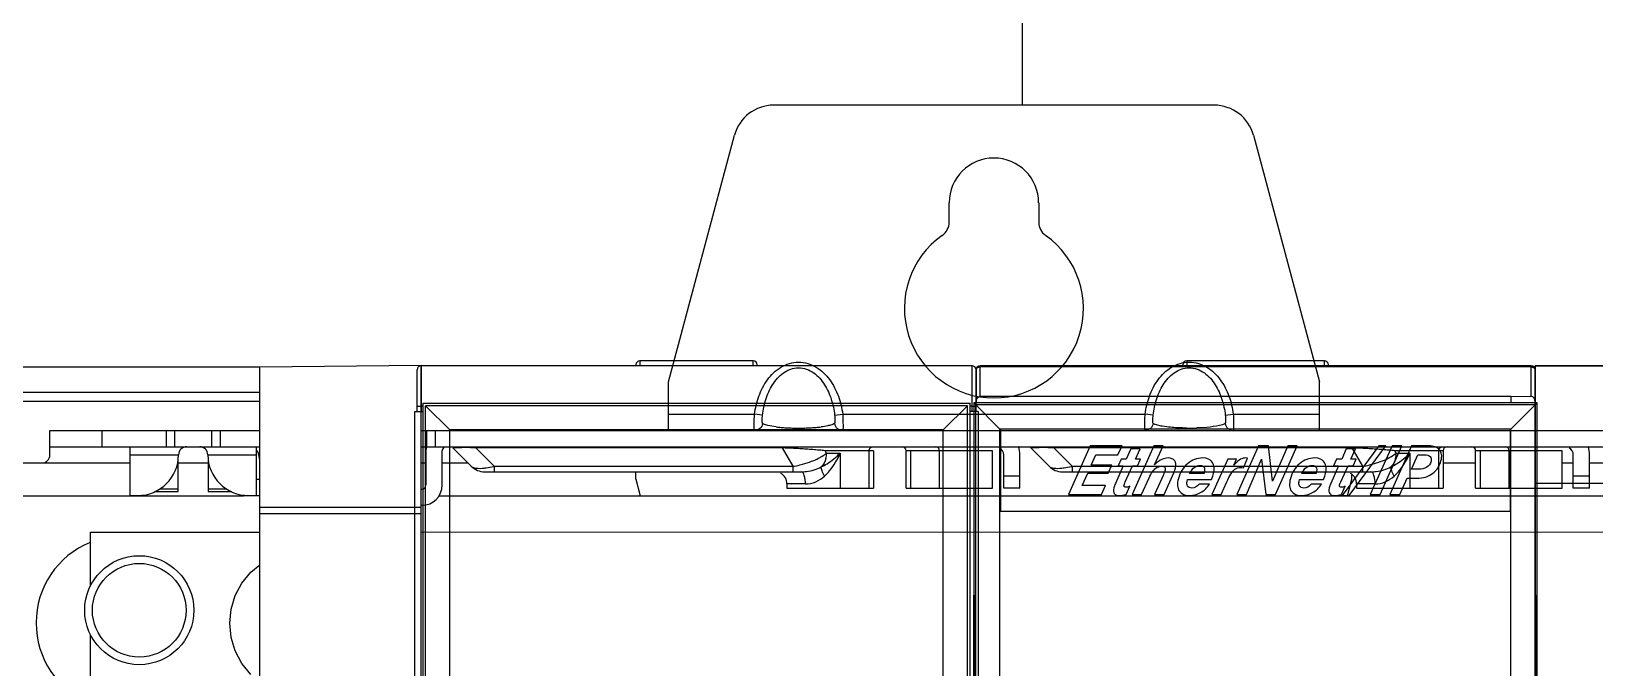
# Model space of a CAD drawing. Header units: millimetres. Extents: x 30557 to 235556, y -116603 to -73383.
# Drawn here: x 123739.2 to 123854.7, y -74703.1 to -74656 of the extents above; entities that cross this region are included whole.
import ezdxf

# ---------------------------------------------------------------- set-up
doc = ezdxf.new("R2010")
doc.units = ezdxf.units.MM
doc.layers.add('DRAW', color=7, linetype='Continuous')

# ---------------------------------------------------------------- blocks, each defined once
blk = doc.blocks.new('1756-PA72')
at = {"linetype": 'Continuous'}
for p, q in [((8266.704, 5720.751), (8170.691, 5720.751)), ((8266.704, 5718.651), (8266.704, 5720.751)), ((8183.306, 5719.201), (8266.704, 5719.201)), ((8183.232, 5718.651), (8266.704, 5718.651)), ((8266.704, 5582.66), (8266.704, 5718.651))]:
    blk.add_line(p, q, dxfattribs=at)
blk = doc.blocks.new('1756-L7-Z')
at = {"color": 7, "linetype": 'Continuous'}
for p, q in [((-0.245, 141.884), (-0.245, 144.45)), ((33.932, 144.699), (0.003, 144.699)), ((0.004, 144.699), (0.004, 141.884)), ((13.231, 144.749), (13.231, 144.699)), ((13.48, 144.998), (13.48, 144.699)), ((20.455, 144.998), (13.48, 144.998)), ((20.455, 144.699), (20.455, 144.998)), ((20.705, 144.699), (20.705, 144.749)), ((33.931, 144.699), (33.931, 141.884)), ((34.18, 141.884), (34.18, 144.45)), ((-0.371, 110.495), (-0.371, 141.884)), ((-0.371, 141.884), (0.127, 141.884)), ((0.127, 142.208), (0.004, 142.208)), ((0.127, 110.495), (0.127, 142.383)), ((0.127, 142.383), (33.809, 142.383)), ((0.276, 110.495), (0.276, 142.233)), ((1.771, 140.738), (0.276, 142.233)), ((33.659, 142.233), (0.276, 142.233)), ((32.164, 140.738), (33.659, 142.233)), ((33.659, 110.495), (33.659, 142.233)), ((33.809, 110.495), (33.809, 142.383)), ((33.931, 142.208), (33.809, 142.208)), ((34.307, 141.884), (33.809, 141.884)), ((34.307, 141.884), (34.307, 110.495)), ((1.771, 110.993), (1.771, 140.738)), ((32.164, 140.738), (1.771, 140.738)), ((32.164, 110.993), (32.164, 140.738))]:
    blk.add_line(p, q, dxfattribs=at)
for centre, start, end in [((0.004, 144.45), 90.2499, 180), ((13.48, 144.749), 90, 179.99957), ((20.455, 144.749), 0.00043, 90), ((33.931, 144.45), 0, 89.7501)]:
    blk.add_arc(centre, 0.249, start, end, dxfattribs=at)
for points, knots in [([(-0.245, 142.195), (-0.245, 142.197), (-0.235, 142.198), (-0.224, 142.201), (-0.2, 142.203), (-0.156, 142.205), (-0.086, 142.207), (-0.028, 142.208), (0.004, 142.208)], [0, 0, 0, 0, 0.02158, 0.078927, 0.171094, 0.295091, 0.619018, 1, 1, 1, 1]), ([(33.931, 142.208), (33.963, 142.208), (34.021, 142.207), (34.091, 142.205), (34.135, 142.203), (34.159, 142.201), (34.171, 142.198), (34.18, 142.197), (34.18, 142.195)], [0, 0, 0, 0, 0.380935, 0.704883, 0.828882, 0.921052, 0.978407, 1, 1, 1, 1])]:
    blk.add_open_spline(points, degree=3, knots=knots, dxfattribs=at)
blk = doc.blocks.new('1756-EN2TR-Z')
at = {"color": 7, "linetype": 'Continuous'}
for p, q in [((0.02, 144.484), (0.02, 142.436)), ((34.206, 144.733), (0.269, 144.733)), ((12.752, 144.783), (12.752, 144.733)), ((21.474, 145.032), (13.001, 145.032)), ((21.723, 144.733), (21.723, 144.783)), ((34.455, 142.436), (34.455, 144.484)), ((32.962, 142.828), (0.269, 142.828)), ((32.962, 142.828), (34.206, 142.85)), ((32.962, 142.828), (32.962, 142.436)), ((-0.115, 142.436), (-0.115, 110.511)), ((1.495, 140.826), (-0.115, 142.436)), ((34.57, 142.436), (-0.115, 142.436)), ((0, 110.503), (0, 142.321)), ((34.455, 142.321), (0, 142.321)), ((32.96, 140.826), (34.57, 142.436)), ((34.455, 0), (34.455, 142.321)), ((34.57, 110.424), (34.57, 142.436)), ((1.495, 110.477), (1.495, 140.826)), ((32.96, 140.826), (1.495, 140.826)), ((1.528, 140.826), (1.528, 135.762)), ((32.927, 135.762), (32.927, 140.826)), ((32.96, 110.424), (32.96, 140.826)), ((7.054, 139.789), (5.721, 136.799)), ((9.011, 139.789), (7.054, 139.789)), ((8.762, 139.237), (9.011, 139.789)), ((10.974, 139.789), (9.637, 136.799)), ((11.549, 139.789), (10.974, 139.789)), ((11.019, 138.628), (11.549, 139.789)), ((17.416, 139.789), (16.085, 136.799)), ((18.027, 139.789), (17.416, 139.789)), ((18.285, 137.617), (18.027, 139.789)), ((19.217, 139.789), (18.285, 137.617)), ((18.472, 136.799), (19.801, 139.789)), ((19.801, 139.789), (19.217, 139.789)), ((24.818, 139.789), (22.572, 136.736)), ((23.009, 136.736), (25.254, 139.789)), ((25.64, 139.789), (24.303, 136.799)), ((25.254, 139.789), (24.818, 139.789)), ((24.91, 136.799), (26.247, 139.789)), ((26.848, 139.789), (25.513, 136.799)), ((26.247, 139.789), (25.64, 139.789)), ((27.893, 139.789), (26.848, 139.789)), ((7.121, 138.608), (7.4, 139.237)), ((7.4, 139.237), (8.762, 139.237)), ((8.961, 138.981), (8.774, 138.563)), ((9.274, 138.981), (8.961, 138.981)), ((9.558, 139.603), (9.274, 138.981)), ((10.125, 139.603), (9.558, 139.603)), ((9.84, 138.981), (10.125, 139.603)), ((10.157, 138.981), (9.84, 138.981)), ((9.972, 138.563), (10.157, 138.981)), ((15.521, 138.981), (14.54, 136.799)), ((16.061, 138.981), (15.521, 138.981)), ((15.889, 138.608), (16.061, 138.981)), ((16.485, 138.443), (16.732, 139.04)), ((16.732, 139.04), (16.636, 139.046)), ((16.67, 136.799), (17.604, 138.969)), ((17.604, 138.969), (17.863, 136.799)), ((22.226, 138.981), (22.039, 138.563)), ((22.539, 138.981), (22.226, 138.981)), ((22.823, 139.603), (22.539, 138.981)), ((23.389, 139.603), (22.823, 139.603)), ((23.105, 138.981), (23.389, 139.603)), ((23.422, 138.981), (23.105, 138.981)), ((23.237, 138.563), (23.422, 138.981)), ((26.831, 138.354), (27.224, 139.237)), ((27.224, 139.237), (27.611, 139.237)), ((6.563, 137.351), (6.899, 138.113)), ((6.899, 138.113), (8.154, 138.113)), ((8.38, 138.608), (7.121, 138.608)), ((8.154, 138.113), (8.38, 138.608)), ((9.085, 138.563), (8.601, 137.477)), ((8.774, 138.563), (9.085, 138.563)), ((9.216, 137.568), (9.667, 138.563)), ((9.667, 138.563), (9.972, 138.563)), ((10.218, 136.799), (10.676, 137.82)), ((11.557, 138.007), (11.02, 136.799)), ((11.604, 136.799), (12.202, 138.135)), ((13.015, 137.607), (13.052, 137.717)), ((13.052, 137.717), (14.518, 137.717)), ((14.075, 138.094), (13.176, 138.094)), ((19.915, 137.607), (19.952, 137.717)), ((19.952, 137.717), (21.418, 137.717)), ((20.975, 138.094), (20.076, 138.094)), ((22.349, 138.563), (21.866, 137.477)), ((22.039, 138.563), (22.349, 138.563)), ((22.481, 137.568), (22.932, 138.563)), ((22.932, 138.563), (23.237, 138.563)), ((26.128, 136.799), (26.579, 137.802)), ((26.579, 137.802), (27.174, 137.802)), ((27.247, 138.354), (26.831, 138.354)), ((5.721, 136.799), (7.755, 136.799)), ((7.995, 137.351), (6.563, 137.351)), ((7.755, 136.799), (7.995, 137.351)), ((9.258, 136.799), (9.484, 137.303)), ((9.637, 136.799), (10.218, 136.799)), ((11.02, 136.799), (11.604, 136.799)), ((14.39, 137.43), (13.755, 137.43)), ((14.54, 136.799), (15.125, 136.799)), ((15.125, 136.799), (15.469, 137.568)), ((16.085, 136.799), (16.67, 136.799)), ((17.863, 136.799), (18.472, 136.799)), ((21.291, 137.43), (20.655, 137.43)), ((22.522, 136.799), (22.749, 137.303)), ((22.572, 136.736), (23.009, 136.736)), ((24.303, 136.799), (24.91, 136.799)), ((25.513, 136.799), (26.128, 136.799)), ((1.528, 135.762), (32.927, 135.762)), ((-0.104, 120.565), (-0.104, 130.585)), ((-0.104, 130.585), (-0.09, 130.585)), ((-0.09, 130.585), (-0.09, 120.565)), ((34.545, 120.565), (34.545, 130.585)), ((34.545, 130.585), (34.559, 130.585)), ((34.559, 130.585), (34.559, 120.565))]:
    blk.add_line(p, q, dxfattribs=at)
at = {"color": 9, "linetype": 'Continuous'}
for p, q in [((0.269, 142.828), (0.269, 144.733)), ((34.206, 144.66), (0.269, 144.66)), ((13.001, 145.032), (13.001, 144.733)), ((21.474, 144.733), (21.474, 145.032)), ((34.206, 142.85), (34.206, 144.733))]:
    blk.add_line(p, q, dxfattribs=at)
at = {"color": 7, "linetype": 'Continuous'}
for centre, start, end in [((0.269, 144.484), 90, 180), ((13.001, 144.783), 90, 180), ((21.474, 144.783), 0, 90), ((34.206, 144.484), 0, 90)]:
    blk.add_arc(centre, 0.249, start, end, dxfattribs=at)
for centre, major_axis, ratio, start_param, end_param in [((0.269, 142.47), (0, 0.359), 0.694764, 0, 1.570796), ((34.206, 142.492), (0.006, 0.359), 0.69456, -1.546944, 0.023852)]:
    blk.add_ellipse(centre, major_axis=major_axis, ratio=ratio, start_param=start_param, end_param=end_param, dxfattribs=at)
at = {"color": 9, "linetype": 'Continuous'}
for points, knots in [([(0.02, 144.484), (0.02, 144.49), (0.021, 144.501), (0.024, 144.518), (0.03, 144.535), (0.039, 144.552), (0.049, 144.567), (0.062, 144.582), (0.076, 144.596), (0.093, 144.609), (0.111, 144.62), (0.131, 144.631), (0.152, 144.639), (0.174, 144.647), (0.197, 144.653), (0.228, 144.658), (0.253, 144.66), (0.269, 144.66)], [0, 0, 0, 0, 0.051464, 0.103417, 0.156315, 0.210556, 0.266459, 0.324256, 0.384088, 0.446005, 0.50998, 0.57591, 0.643631, 0.712923, 0.783524, 0.855137, 1, 1, 1, 1]), ([(34.206, 144.66), (34.222, 144.66), (34.246, 144.658), (34.278, 144.653), (34.301, 144.647), (34.323, 144.639), (34.344, 144.631), (34.364, 144.62), (34.382, 144.609), (34.398, 144.596), (34.413, 144.582), (34.425, 144.567), (34.436, 144.552), (34.444, 144.535), (34.45, 144.518), (34.454, 144.501), (34.455, 144.49), (34.455, 144.484)], [0, 0, 0, 0, 0.144863, 0.216476, 0.287077, 0.356369, 0.42409, 0.49002, 0.553995, 0.615912, 0.675744, 0.733541, 0.789444, 0.843685, 0.896583, 0.948536, 1, 1, 1, 1])]:
    blk.add_open_spline(points, degree=3, knots=knots, dxfattribs=at)
at = {"color": 7, "linetype": 'Continuous'}
for points in [[(28.568, 139.548), (28.432, 139.708), (28.206, 139.789), (27.893, 139.789)], [(11.463, 138.962), (11.332, 138.904), (11.185, 138.795), (11.019, 138.628)], [(11.849, 139.046), (11.721, 139.046), (11.592, 139.018), (11.463, 138.962)], [(12.256, 138.879), (12.171, 138.99), (12.036, 139.046), (11.849, 139.046)], [(12.309, 138.427), (12.36, 138.618), (12.341, 138.768), (12.256, 138.879)], [(13.047, 138.689), (12.769, 138.45), (12.582, 138.145), (12.483, 137.774)], [(13.963, 139.046), (13.63, 139.046), (13.324, 138.927), (13.047, 138.689)], [(14.582, 138.774), (14.464, 138.955), (14.257, 139.046), (13.963, 139.046)], [(14.649, 138.084), (14.724, 138.364), (14.7, 138.594), (14.582, 138.774)], [(16.308, 138.965), (16.202, 138.912), (16.063, 138.793), (15.889, 138.608)], [(16.636, 139.046), (16.523, 139.046), (16.413, 139.018), (16.308, 138.965)], [(19.947, 138.689), (19.67, 138.45), (19.483, 138.145), (19.383, 137.774)], [(20.863, 139.046), (20.53, 139.046), (20.224, 138.927), (19.947, 138.689)], [(21.482, 138.774), (21.364, 138.955), (21.157, 139.046), (20.863, 139.046)], [(21.549, 138.084), (21.624, 138.364), (21.6, 138.594), (21.482, 138.774)], [(28.041, 138.849), (27.953, 138.519), (27.687, 138.354), (27.247, 138.354)], [(27.611, 139.237), (27.967, 139.237), (28.111, 139.107), (28.041, 138.849)], [(28.131, 138.09), (28.393, 138.281), (28.568, 138.541), (28.655, 138.868)], [(28.655, 138.868), (28.734, 139.16), (28.703, 139.387), (28.568, 139.548)], [(10.676, 137.82), (10.809, 138.119), (10.95, 138.318), (11.094, 138.417)], [(11.094, 138.417), (11.216, 138.5), (11.335, 138.543), (11.452, 138.543)], [(11.452, 138.543), (11.639, 138.543), (11.71, 138.46), (11.666, 138.293)], [(11.666, 138.293), (11.647, 138.224), (11.611, 138.129), (11.557, 138.007)], [(12.202, 138.135), (12.248, 138.24), (12.285, 138.338), (12.309, 138.427)], [(12.483, 137.774), (12.397, 137.453), (12.414, 137.199), (12.538, 137.013)], [(13.176, 138.094), (13.248, 138.253), (13.345, 138.376), (13.461, 138.462)], [(13.461, 138.462), (13.577, 138.547), (13.697, 138.592), (13.818, 138.592)], [(13.818, 138.592), (13.936, 138.592), (14.018, 138.555), (14.062, 138.482)], [(14.062, 138.482), (14.106, 138.409), (14.111, 138.281), (14.075, 138.094)], [(14.518, 137.717), (14.578, 137.867), (14.624, 137.991), (14.649, 138.084)], [(15.469, 137.568), (15.643, 137.962), (15.808, 138.222), (15.96, 138.348)], [(15.96, 138.348), (16.059, 138.429), (16.177, 138.47), (16.319, 138.47)], [(16.319, 138.47), (16.366, 138.47), (16.42, 138.46), (16.485, 138.443)], [(19.383, 137.774), (19.297, 137.453), (19.314, 137.199), (19.438, 137.013)], [(20.076, 138.094), (20.149, 138.253), (20.245, 138.376), (20.361, 138.462)], [(20.361, 138.462), (20.477, 138.547), (20.597, 138.592), (20.719, 138.592)], [(20.719, 138.592), (20.837, 138.592), (20.918, 138.555), (20.963, 138.482)], [(20.963, 138.482), (21.007, 138.409), (21.011, 138.281), (20.975, 138.094)], [(21.418, 137.717), (21.479, 137.867), (21.524, 137.991), (21.549, 138.084)], [(27.174, 137.802), (27.55, 137.802), (27.868, 137.897), (28.131, 138.09)], [(8.5, 137.201), (8.417, 136.89), (8.55, 136.736), (8.9, 136.736)], [(8.601, 137.477), (8.556, 137.378), (8.523, 137.286), (8.5, 137.201)], [(8.9, 136.736), (8.977, 136.736), (9.096, 136.758), (9.258, 136.799)], [(9.157, 137.274), (9.132, 137.298), (9.125, 137.329), (9.136, 137.367)], [(9.136, 137.367), (9.146, 137.406), (9.173, 137.473), (9.216, 137.568)], [(9.254, 137.24), (9.215, 137.24), (9.183, 137.25), (9.157, 137.274)], [(9.484, 137.303), (9.377, 137.26), (9.301, 137.24), (9.254, 137.24)], [(12.538, 137.013), (12.662, 136.827), (12.873, 136.736), (13.173, 136.736)], [(13.048, 137.317), (12.996, 137.402), (12.985, 137.497), (13.015, 137.607)], [(13.313, 137.191), (13.189, 137.191), (13.101, 137.231), (13.048, 137.317)], [(13.173, 136.736), (13.404, 136.736), (13.632, 136.797), (13.852, 136.915)], [(13.755, 137.43), (13.623, 137.27), (13.476, 137.191), (13.313, 137.191)], [(13.852, 136.915), (14.073, 137.035), (14.253, 137.207), (14.39, 137.43)], [(19.438, 137.013), (19.562, 136.827), (19.773, 136.736), (20.073, 136.736)], [(19.949, 137.317), (19.897, 137.402), (19.886, 137.497), (19.915, 137.607)], [(20.213, 137.191), (20.09, 137.191), (20.001, 137.231), (19.949, 137.317)], [(20.073, 136.736), (20.305, 136.736), (20.532, 136.797), (20.752, 136.915)], [(20.655, 137.43), (20.523, 137.27), (20.376, 137.191), (20.213, 137.191)], [(20.752, 136.915), (20.974, 137.035), (21.154, 137.207), (21.291, 137.43)], [(21.765, 137.201), (21.682, 136.89), (21.815, 136.736), (22.164, 136.736)], [(21.866, 137.477), (21.821, 137.378), (21.788, 137.286), (21.765, 137.201)], [(22.164, 136.736), (22.242, 136.736), (22.361, 136.758), (22.522, 136.799)], [(22.422, 137.274), (22.396, 137.298), (22.39, 137.329), (22.401, 137.367)], [(22.401, 137.367), (22.411, 137.406), (22.437, 137.473), (22.481, 137.568)], [(22.519, 137.24), (22.48, 137.24), (22.448, 137.25), (22.422, 137.274)], [(22.749, 137.303), (22.642, 137.26), (22.565, 137.24), (22.519, 137.24)]]:
    blk.add_open_spline(points, degree=3, dxfattribs=at)
blk = doc.blocks.new('1756-IO-Z')
for p, q in [((0, -142.681), (0, 0)), ((0, 0), (34.422, 0)), ((34.422, 0), (0, 0)), ((0, 0), (0, -142.681)), ((34.422, 0), (0, 0)), ((0, -7.242), (34.422, -7.242))]:
    blk.add_line(p, q)
blk = doc.blocks.new('1756-A10-Z')
at = {"color": 7, "linetype": 'Continuous'}
for p, q in [((75.197, 24.845), (48.082, 24.845)), ((41.594, 7.807), (45.662, 22.988)), ((77.617, 22.988), (81.685, 7.807)), ((58.883, 17.638), (58.883, 18.832)), ((64.396, 18.832), (64.396, 17.638)), ((26.36, 8.795), (16.437, 8.709)), ((16.437, -136.82), (16.437, 8.709)), ((26.36, -136.907), (26.36, 8.795)), ((41.594, 4.8), (41.594, 7.807)), ((81.685, 4.8), (81.685, 7.807)), ((3.508, 3.297), (3.508, 4.8)), ((3.508, 4.8), (16.437, 4.8)), ((10.674, 4.8), (10.674, 3.798)), ((13.982, 4.8), (13.982, 3.798)), ((26.36, 4.8), (201.716, 4.8)), ((27.222, 4.8), (27.222, 3.798)), ((3.508, 3.798), (16.437, 3.798)), ((8.419, 3.798), (8.419, 0.791)), ((11.396, 1.042), (11.396, 3.107)), ((13.26, 3.106), (13.26, 1.042)), ((16.237, 0.791), (16.237, 3.798)), ((26.36, 3.798), (201.716, 3.798)), ((26.66, 3.547), (26.66, 1.442)), ((27.663, 1.442), (27.663, 3.547)), ((28.323, 3.724), (29.456, 2.592)), ((54.223, 3.547), (54.223, 1.252)), ((56.227, 1.252), (56.227, 3.547)), ((61.553, 1.252), (61.553, 3.547)), ((62.241, 1.252), (62.241, 3.297)), ((63.243, 1.252), (63.243, 3.297)), ((63.904, 3.724), (65.036, 2.592)), ((89.302, 3.547), (89.302, 1.252)), ((91.306, 1.252), (91.306, 3.547)), ((96.633, 1.252), (96.633, 3.547)), ((97.32, 1.252), (97.32, 3.297)), ((98.322, 1.252), (98.322, 3.297)), ((3.007, 2.795), (1.503, 2.795)), ((30.271, 2.254), (49.775, 2.254)), ((39.59, 1.793), (39.59, 2.254)), ((65.851, 2.254), (84.855, 2.254)), ((83.689, 1.793), (83.689, 2.064)), ((9.946, 1.041), (11.396, 1.041)), ((13.26, 1.041), (14.708, 1.041)), ((39.59, 1.793), (39.861, 0.781)), ((48.896, 1.503), (48.896, 1.252)), ((48.896, 1.252), (54.223, 1.252)), ((56.227, 1.252), (61.553, 1.252)), ((63.243, 1.252), (62.241, 1.252)), ((83.418, 0.781), (83.689, 1.793)), ((83.976, 1.503), (83.976, 1.252)), ((83.976, 1.252), (89.302, 1.252)), ((91.306, 1.252), (96.633, 1.252)), ((98.322, 1.252), (97.32, 1.252)), ((0, 0.781), (15.435, 0.781)), ((8.419, 0.791), (8.92, 0.791)), ((15.435, 0.84), (15.435, 0.791)), ((15.435, 0.791), (16.437, 0.791)), ((16.437, 0.079), (26.36, 0.078)), ((27.446, 0.781), (200.463, 0.781)), ((26.36, -0.344), (16.437, -0.344)), ((6.004, -1.465), (16.437, -1.464)), ((6.004, -4.791), (6.004, -1.465)), ((26.36, -1.463), (201.716, -1.443)), ((15.885, -3.931), (16.437, -3.479)), ((14.919, -5.377), (15.332, -4.607)), ((15.332, -4.607), (15.885, -3.931)), ((14.666, -6.212), (14.919, -5.377)), ((14.581, -7.081), (14.666, -6.212)), ((14.666, -7.951), (14.581, -7.081)), ((6.006, -23.973), (6.004, -7.762)), ((14.92, -8.786), (14.666, -7.951)), ((15.332, -9.556), (14.92, -8.786)), ((15.886, -10.232), (15.332, -9.556))]:
    blk.add_line(p, q, dxfattribs=at)
at = {"color": 9, "linetype": 'Continuous'}
for p, q in [((41.594, 5.802), (46.899, 5.802)), ((47.392, 5.74), (46.899, 5.802)), ((51.832, 5.74), (52.326, 5.802)), ((52.326, 5.802), (70.953, 5.802)), ((71.446, 5.74), (70.953, 5.802)), ((75.887, 5.74), (76.38, 5.802)), ((76.38, 5.802), (81.685, 5.802)), ((47.711, 5.11), (47.518, 5.17)), ((47.954, 5.061), (47.711, 5.11)), ((48.232, 5.021), (47.954, 5.061)), ((72.287, 5.021), (72.009, 5.061)), ((74.751, 4.99), (74.131, 4.954)), ((6.695, 4.8), (6.695, 3.798)), ((11.175, 4.8), (11.175, 3.798)), ((13.48, 3.798), (13.48, 4.8)), ((26.72, 3.798), (26.72, 4.8)), ((8.419, 3.297), (11.426, 3.297)), ((13.23, 3.297), (16.237, 3.297)), ((30.873, 2.592), (29.74, 3.724)), ((48.602, 3.724), (29.74, 3.724)), ((48.602, 3.724), (49.255, 2.592)), ((51.339, 3.407), (51.258, 3.547)), ((54.223, 3.547), (51.258, 3.547)), ((51.339, 3.407), (52.169, 3.407)), ((52.169, 3.407), (52.169, 1.252)), ((53.954, 1.252), (53.954, 3.547)), ((61.553, 3.547), (56.227, 3.547)), ((56.496, 3.547), (56.496, 1.252)), ((58.28, 1.252), (58.28, 3.547)), ((66.453, 2.592), (65.321, 3.724)), ((83.681, 3.724), (65.321, 3.724)), ((83.681, 3.724), (84.335, 2.592)), ((86.418, 3.407), (86.337, 3.547)), ((89.302, 3.547), (86.337, 3.547)), ((86.418, 3.407), (87.249, 3.407)), ((87.249, 3.407), (87.249, 1.252)), ((89.033, 1.252), (89.033, 3.547)), ((96.633, 3.547), (91.306, 3.547)), ((91.575, 3.547), (91.575, 1.252)), ((93.36, 1.252), (93.36, 3.547)), ((8.419, 2.795), (3.007, 2.795)), ((13.309, 2.795), (11.346, 2.795)), ((26.66, 2.795), (26.36, 2.795)), ((29.252, 2.795), (27.663, 2.795)), ((30.873, 2.592), (30.873, 2.254)), ((30.873, 2.592), (49.255, 2.592)), ((49.255, 2.592), (49.255, 2.254)), ((62.241, 2.004), (63.243, 2.004)), ((66.453, 2.592), (66.453, 2.254)), ((66.453, 2.592), (84.335, 2.592)), ((84.335, 2.592), (84.335, 2.254)), ((91.306, 2.795), (89.302, 2.795)), ((97.32, 2.795), (96.633, 2.795)), ((97.32, 2.004), (98.322, 2.004)), ((99.912, 2.795), (98.322, 2.795)), ((10.267, 1.205), (11.396, 1.205)), ((13.26, 1.205), (14.398, 1.205)), ((16.267, 1.793), (16.437, 1.793)), ((50.038, 1.503), (48.896, 1.503)), ((85.117, 1.503), (83.976, 1.503))]:
    blk.add_line(p, q, dxfattribs=at)
at = {"color": 7, "linetype": 'Continuous'}
blk.add_circle((9.008, -6.276), 3.36, dxfattribs=at)
at = {"color": 9, "linetype": 'Continuous'}
blk.add_circle((9.008, -6.276), 2.885, dxfattribs=at)
at = {"color": 7, "linetype": 'Continuous'}
for centre, radius, start, end in [((48.082, 22.34), 2.506, 90, 165), ((75.197, 22.34), 2.506, 15, 90), ((61.639, 18.832), 2.756, 0, 180), ((57.881, 17.638), 1.002, 305.23442, 0), ((65.398, 17.638), 1.002, 180, 234.76558), ((61.639, 12.317), 5.512, 125.23442, 54.70931), ((3.007, 3.297), 0.501, 270, 0), ((8.92, 3.297), 2.506, 270, 0), ((11.927, 3.297), 0.501, 90, 180), ((12.729, 3.297), 0.501, 0, 90), ((15.736, 3.297), 2.506, 180, 270), ((14.433, 2.795), 2.005, 0, 22.68384), ((27.913, 3.547), 1.253, 167.98215, 180), ((27.913, 3.547), 0.251, 119.23215, 180), ((55.977, 3.547), 0.251, 0, 90), ((61.74, 3.297), 0.501, 0, 59.88113), ((61.74, 3.297), 1.503, 0, 19.70473), ((89.553, 3.547), 0.251, 90, 180), ((91.056, 3.547), 0.251, 0, 90), ((96.819, 3.297), 0.501, 0, 59.88113), ((96.819, 3.297), 1.503, 0, 19.70473), ((30.271, 3.407), 1.153, 225.00007, 270), ((48.145, 1.503), 0.752, 0, 60), ((65.851, 3.407), 1.153, 225.00007, 270), ((83.224, 1.503), 0.752, 0, 60), ((26.41, 1.442), 1.253, 270, 0), ((26.41, 1.442), 0.251, 270, 0), ((8.018, -7.057), 5.362, 112.27803, 247.73534)]:
    blk.add_arc(centre, radius, start, end, dxfattribs=at)
at = {"color": 9, "linetype": 'Continuous'}
for centre, radius, start, end in [((49.251, 13.467), 8.508, 263.12114, 265.15784), ((49.459, 15.868), 10.917, 265.1336, 266.76923), ((49.568, 17.736), 12.788, 266.75613, 268.15156), ((49.607, 18.89), 13.943, 268.14383, 269.40795), ((49.612, 19.271), 14.324, 269.40253, 270.62713), ((49.618, 18.871), 13.924, 270.62168, 271.88913), ((49.658, 17.7), 12.752, 271.88141, 273.27638), ((49.768, 15.827), 10.876, 273.26337, 274.89594), ((49.977, 13.429), 8.469, 274.87158, 276.90969), ((73.667, 19.068), 14.122, 269.39112, 271.88293), ((28.478, -21.979), 25.732, 88.20204, 89.16846), ((27.854, -43.007), 46.77, 87.68801, 88.24595), ((47.45, -33.724), 37.466, 87.16706, 88.23883), ((47.266, -37.744), 41.49, 86.65638, 87.18711), ((47.35, -36.349), 40.092, 86.09293, 86.66028), ((48.421, 8.119), 5.587, 284.74984, 290.9039), ((47.675, -31.646), 35.378, 85.44798, 86.09898), ((48.292, -23.974), 27.681, 84.63528, 85.46013), ((49.191, -14.499), 18.164, 83.46665, 84.66699), ((50.016, 3.407), 1.323, 345.17431, 0.00435), ((64.058, -21.979), 25.732, 88.20204, 89.16846), ((63.434, -43.007), 46.77, 87.68801, 88.24595), ((82.529, -33.724), 37.466, 87.16706, 88.23883), ((82.345, -37.744), 41.49, 86.65638, 87.18711), ((82.429, -36.349), 40.092, 86.09293, 86.66028), ((83.5, 8.119), 5.587, 284.74984, 290.9039), ((82.754, -31.646), 35.378, 85.44798, 86.09898), ((83.371, -23.974), 27.681, 84.63528, 85.46013), ((84.271, -14.499), 18.164, 83.46665, 84.66699), ((85.096, 3.407), 1.323, 345.17431, 0.00435), ((29.012, 10.776), 8.393, 282.39322, 282.81036), ((48.381, 8.21), 5.686, 278.85043, 283.29146), ((48.34, 8.403), 5.883, 283.24811, 284.81247), ((64.593, 10.776), 8.393, 282.39322, 282.81036), ((83.46, 8.21), 5.686, 278.85043, 283.29146), ((83.419, 8.403), 5.883, 283.24811, 284.81247)]:
    blk.add_arc(centre, radius, start, end, dxfattribs=at)
for points, knots in [([(46.899, 5.802), (46.946, 6.18), (47.121, 6.928), (47.646, 7.955), (48.471, 8.777), (49.612, 9.136), (50.753, 8.777), (51.578, 7.955), (52.103, 6.928), (52.278, 6.18), (52.326, 5.802)], [0, 0, 0, 0, 0.125467, 0.250797, 0.375761, 0.499997, 0.624234, 0.7492, 0.874531, 1, 1, 1, 1]), ([(70.953, 5.802), (71.001, 6.18), (71.176, 6.928), (71.7, 7.955), (72.525, 8.777), (73.667, 9.136), (74.808, 8.777), (75.633, 7.955), (76.157, 6.928), (76.333, 6.18), (76.38, 5.802)], [0, 0, 0, 0, 0.125467, 0.250797, 0.375761, 0.499997, 0.624234, 0.7492, 0.874531, 1, 1, 1, 1]), ([(47.392, 5.74), (47.429, 6.069), (47.564, 6.723), (47.97, 7.638), (48.622, 8.41), (49.612, 8.788), (50.603, 8.41), (51.255, 7.638), (51.661, 6.723), (51.795, 6.069), (51.832, 5.74)], [0, 0, 0, 0, 0.125379, 0.250713, 0.375821, 0.499999, 0.624176, 0.749286, 0.87462, 1, 1, 1, 1]), ([(71.446, 5.74), (71.484, 6.069), (71.618, 6.723), (72.024, 7.638), (72.676, 8.41), (73.667, 8.788), (74.657, 8.41), (75.309, 7.638), (75.715, 6.723), (75.849, 6.069), (75.887, 5.74)], [0, 0, 0, 0, 0.125379, 0.250713, 0.375821, 0.499999, 0.624176, 0.749286, 0.87462, 1, 1, 1, 1]), ([(46.899, 4.8), (46.891, 4.8), (46.885, 4.837), (46.876, 4.92), (46.876, 5.135), (46.88, 5.436), (46.891, 5.675), (46.899, 5.802)], [0, 0, 0, 0, 0.021757, 0.07877, 0.294918, 0.618419, 1, 1, 1, 1]), ([(52.326, 5.802), (52.334, 5.675), (52.344, 5.436), (52.348, 5.135), (52.348, 4.92), (52.339, 4.837), (52.333, 4.8), (52.326, 4.8)], [0, 0, 0, 0, 0.38158, 0.705082, 0.92123, 0.978243, 1, 1, 1, 1]), ([(70.953, 4.8), (70.946, 4.8), (70.94, 4.837), (70.931, 4.92), (70.931, 5.135), (70.935, 5.436), (70.945, 5.675), (70.953, 5.802)], [0, 0, 0, 0, 0.021757, 0.07877, 0.294918, 0.61842, 1, 1, 1, 1]), ([(76.38, 5.802), (76.388, 5.675), (76.398, 5.436), (76.403, 5.135), (76.403, 4.92), (76.393, 4.837), (76.387, 4.8), (76.38, 4.8)], [0, 0, 0, 0, 0.381581, 0.705082, 0.92123, 0.978243, 1, 1, 1, 1]), ([(47.392, 5.239), (47.378, 5.122), (47.26, 4.891), (47.016, 4.8), (46.899, 4.8)], [0, 0, 0, 0, 0.501133, 1, 1, 1, 1]), ([(47.392, 5.239), (47.378, 5.251), (47.378, 5.316), (47.368, 5.474), (47.379, 5.629), (47.392, 5.74)], [0, 0, 0, 0, 0.110924, 0.332358, 1, 1, 1, 1]), ([(47.518, 5.17), (47.504, 5.175), (47.46, 5.194), (47.417, 5.217), (47.392, 5.239)], [0, 0, 0, 0, 0.30458, 1, 1, 1, 1]), ([(51.515, 5.111), (51.48, 5.102), (51.308, 5.064), (51.134, 5.038), (50.996, 5.021)], [0, 0, 0, 0, 0.204426, 1, 1, 1, 1]), ([(51.832, 5.239), (51.818, 5.226), (51.721, 5.164), (51.607, 5.134), (51.515, 5.111)], [0, 0, 0, 0, 0.1673, 1, 1, 1, 1]), ([(51.832, 5.74), (51.845, 5.629), (51.856, 5.474), (51.846, 5.316), (51.846, 5.251), (51.832, 5.239)], [0, 0, 0, 0, 0.667567, 0.889054, 1, 1, 1, 1]), ([(51.832, 5.239), (51.847, 5.122), (51.965, 4.891), (52.208, 4.8), (52.326, 4.8)], [0, 0, 0, 0, 0.501133, 1, 1, 1, 1]), ([(71.446, 5.239), (71.432, 5.122), (71.314, 4.891), (71.07, 4.8), (70.953, 4.8)], [0, 0, 0, 0, 0.501133, 1, 1, 1, 1]), ([(71.446, 5.239), (71.432, 5.251), (71.433, 5.316), (71.422, 5.474), (71.434, 5.629), (71.446, 5.74)], [0, 0, 0, 0, 0.110924, 0.332358, 1, 1, 1, 1]), ([(71.572, 5.17), (71.559, 5.175), (71.515, 5.194), (71.471, 5.217), (71.446, 5.239)], [0, 0, 0, 0, 0.304581, 1, 1, 1, 1]), ([(72.009, 5.061), (71.962, 5.069), (71.815, 5.096), (71.668, 5.132), (71.572, 5.17)], [0, 0, 0, 0, 0.312595, 1, 1, 1, 1]), ([(73.517, 4.948), (73.398, 4.949), (72.987, 4.958), (72.576, 4.986), (72.287, 5.021)], [0, 0, 0, 0, 0.289997, 1, 1, 1, 1]), ([(75.887, 5.239), (75.794, 5.157), (75.391, 5.068), (75.016, 5.013), (74.751, 4.99)], [0, 0, 0, 0, 0.316832, 1, 1, 1, 1]), ([(75.887, 5.74), (75.899, 5.629), (75.911, 5.474), (75.9, 5.316), (75.901, 5.251), (75.887, 5.239)], [0, 0, 0, 0, 0.667567, 0.889054, 1, 1, 1, 1]), ([(75.887, 5.239), (75.901, 5.122), (76.019, 4.891), (76.263, 4.8), (76.38, 4.8)], [0, 0, 0, 0, 0.501133, 1, 1, 1, 1]), ([(28.323, 3.724), (28.299, 3.749), (28.649, 3.741), (28.709, 3.752), (28.851, 3.75)], [0, 0, 0, 0, 0.195962, 1, 1, 1, 1]), ([(50.415, 2.899), (50.461, 2.917), (50.637, 2.987), (50.809, 3.068), (50.931, 3.135)], [0, 0, 0, 0, 0.264377, 1, 1, 1, 1]), ([(50.931, 3.135), (50.971, 3.156), (51.113, 3.237), (51.249, 3.33), (51.339, 3.407)], [0, 0, 0, 0, 0.274333, 1, 1, 1, 1]), ([(51.009, 2.551), (51.13, 2.611), (51.549, 2.849), (51.931, 3.155), (52.169, 3.407)], [0, 0, 0, 0, 0.27955, 1, 1, 1, 1]), ([(51.207, 1.992), (51.319, 2.094), (51.715, 2.51), (52.012, 3.015), (52.169, 3.407)], [0, 0, 0, 0, 0.264122, 1, 1, 1, 1]), ([(53.954, 3.547), (53.954, 3.61), (53.993, 3.735), (54.114, 3.798), (54.171, 3.798)], [0, 0, 0, 0, 0.525326, 1, 1, 1, 1]), ([(58.28, 3.547), (58.28, 3.61), (58.242, 3.735), (58.12, 3.798), (58.063, 3.798)], [0, 0, 0, 0, 0.525326, 1, 1, 1, 1]), ([(63.904, 3.724), (63.879, 3.749), (64.229, 3.741), (64.29, 3.752), (64.432, 3.75)], [0, 0, 0, 0, 0.195962, 1, 1, 1, 1]), ([(85.494, 2.899), (85.541, 2.917), (85.717, 2.987), (85.888, 3.068), (86.011, 3.135)], [0, 0, 0, 0, 0.264377, 1, 1, 1, 1]), ([(86.011, 3.135), (86.05, 3.156), (86.192, 3.237), (86.328, 3.33), (86.418, 3.407)], [0, 0, 0, 0, 0.274333, 1, 1, 1, 1]), ([(86.089, 2.551), (86.209, 2.611), (86.628, 2.849), (87.01, 3.155), (87.249, 3.407)], [0, 0, 0, 0, 0.27955, 1, 1, 1, 1]), ([(86.286, 1.992), (86.399, 2.094), (86.794, 2.51), (87.092, 3.015), (87.249, 3.407)], [0, 0, 0, 0, 0.264122, 1, 1, 1, 1]), ([(89.033, 3.547), (89.033, 3.61), (89.072, 3.735), (89.194, 3.798), (89.25, 3.798)], [0, 0, 0, 0, 0.525326, 1, 1, 1, 1]), ([(93.36, 3.547), (93.36, 3.61), (93.321, 3.735), (93.199, 3.798), (93.143, 3.798)], [0, 0, 0, 0, 0.525326, 1, 1, 1, 1]), ([(29.456, 2.592), (29.528, 2.52), (29.814, 2.451), (30.079, 2.464), (30.247, 2.482)], [0, 0, 0, 0, 0.375942, 1, 1, 1, 1]), ([(30.247, 2.482), (30.291, 2.486), (30.482, 2.511), (30.67, 2.547), (30.813, 2.578)], [0, 0, 0, 0, 0.235343, 1, 1, 1, 1]), ([(49.775, 2.254), (49.885, 2.254), (50.309, 2.279), (50.732, 2.4), (51.009, 2.551)], [0, 0, 0, 0, 0.257647, 1, 1, 1, 1]), ([(50.038, 1.503), (50.033, 1.681), (50.026, 1.924), (49.871, 2.254), (49.775, 2.254)], [0, 0, 0, 0, 0.650744, 1, 1, 1, 1]), ([(51.207, 1.992), (51.148, 2.096), (51.064, 2.273), (51.004, 2.471), (51.009, 2.551)], [0, 0, 0, 0, 0.596406, 1, 1, 1, 1]), ([(65.036, 2.592), (65.108, 2.52), (65.394, 2.451), (65.659, 2.464), (65.827, 2.482)], [0, 0, 0, 0, 0.375942, 1, 1, 1, 1]), ([(65.827, 2.482), (65.872, 2.486), (66.062, 2.511), (66.251, 2.547), (66.394, 2.578)], [0, 0, 0, 0, 0.235343, 1, 1, 1, 1]), ([(84.855, 2.254), (84.964, 2.254), (85.389, 2.279), (85.811, 2.4), (86.089, 2.551)], [0, 0, 0, 0, 0.257647, 1, 1, 1, 1]), ([(85.117, 1.503), (85.112, 1.681), (85.106, 1.924), (84.951, 2.254), (84.855, 2.254)], [0, 0, 0, 0, 0.650744, 1, 1, 1, 1]), ([(86.286, 1.992), (86.228, 2.096), (86.143, 2.273), (86.083, 2.471), (86.089, 2.551)], [0, 0, 0, 0, 0.596406, 1, 1, 1, 1])]:
    blk.add_open_spline(points, degree=3, knots=knots, dxfattribs=at)
for points in [[(51.295, 3.068), (51.244, 2.878), (51.146, 2.693), (51.009, 2.551)], [(86.374, 3.068), (86.324, 2.878), (86.225, 2.693), (86.089, 2.551)], [(50.038, 1.503), (50.46, 1.503), (50.893, 1.71), (51.207, 1.992)], [(85.117, 1.503), (85.54, 1.503), (85.972, 1.71), (86.286, 1.992)]]:
    blk.add_open_spline(points, degree=3, dxfattribs=at)

msp = doc.modelspace()

# ---------------------------------------------------------------- linework, layer by layer
at = {"layer": 'DRAW', "color": 3, "linetype": 'Continuous'}
msp.add_line((123812.43, -74661.52), (123812.44, -74226.1), dxfattribs=at)

# ---------------------------------------------------------------- block references
at = {"xscale": 1.2, "yscale": 1.2, "zscale": 1.2}
for name, p in [('1756-A10-Z', (123736.35, -74691.33)), ('1756-L7-Z', (123767.98, -74854.42)), ('1756-EN2TR-Z', (123808.97, -74854.46)), ('1756-IO-Z', (123850.31, -74680.78))]:
    msp.add_blockref(name, p, dxfattribs=at)
at = {"linetype": 'Continuous', "xscale": 1.2, "yscale": 1.2, "zscale": 1.2}
msp.add_blockref('1756-PA72', (113836.03, -81545.78), dxfattribs=at)

doc.saveas('drawing.dxf')
